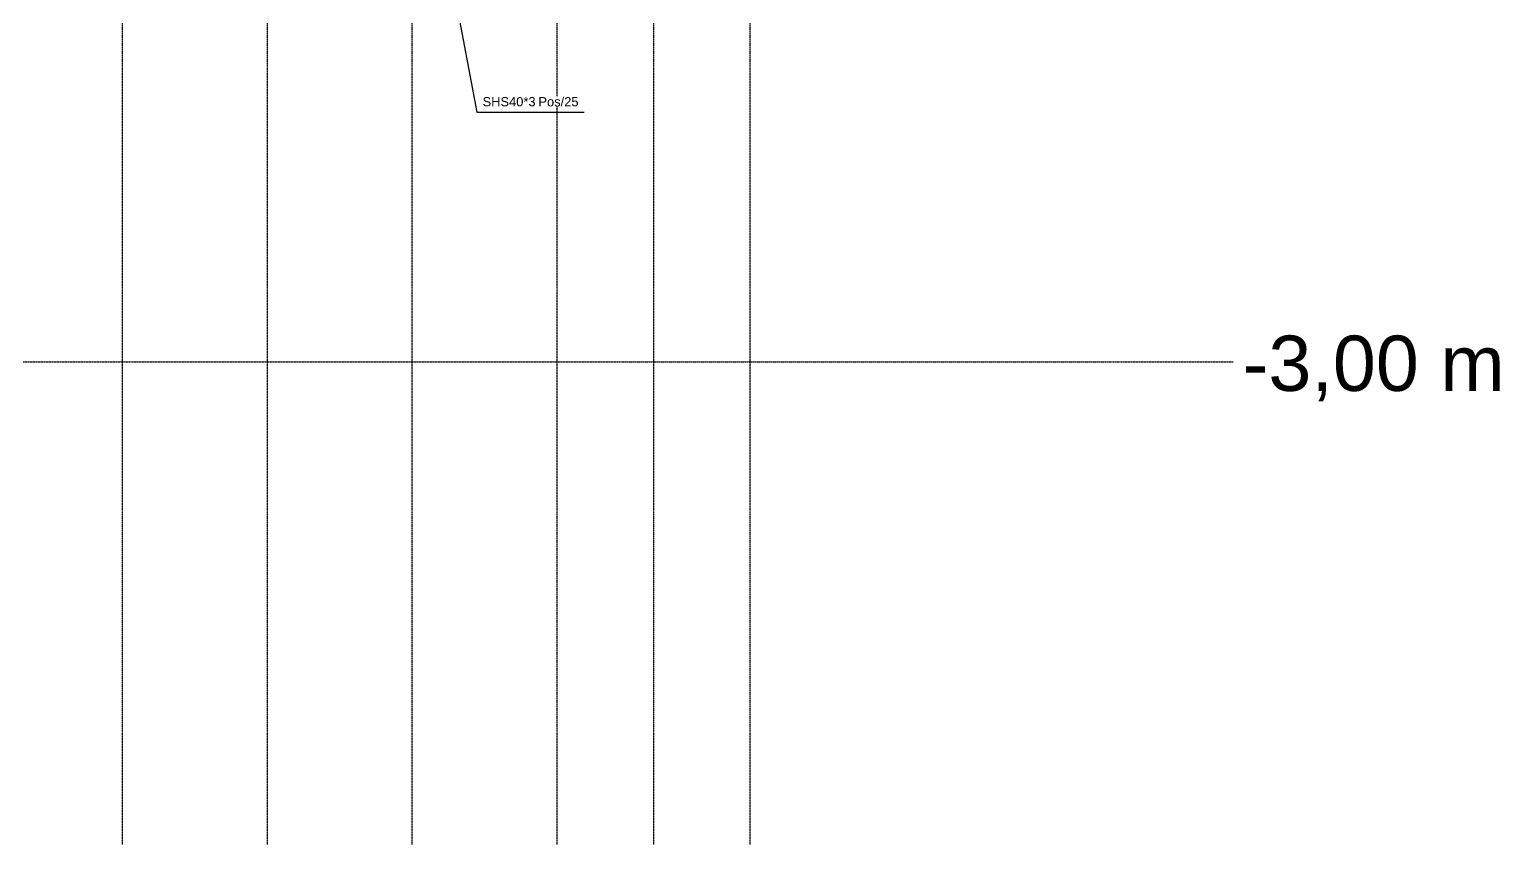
# Model space of a CAD drawing. Header units: millimetres. Extents: x -57554 to 16546, y 2142 to 98430.
# Drawn here: x -45402 to -37789, y 75375 to 79597 of the extents above; entities that cross this region are included whole.
import ezdxf

# ---------------------------------------------------------------- set-up
doc = ezdxf.new("R2010")
doc.units = ezdxf.units.MM
doc.linetypes.add('DXK_LINE_DOT3', pattern=[5.9187, 2.979, -0.9799, 0.9799, -0.9799])
doc.layers.add('S-Z2-A_TEXTUAL_ANNOTATION', color=7, linetype='Continuous')
doc.styles.add('Arial', font='ARIAL.TTF', dxfattribs={"height": 0.2})

msp = doc.modelspace()

# ---------------------------------------------------------------- linework, layer by layer
at = {"color": 1, "linetype": 'DXK_LINE_DOT3'}
for p, q in [((-44919.5, 75374.6), (-44919.5, 87874.6)), ((-44169.5, 75374.6), (-44169.5, 87874.6)), ((-43419.5, 75374.6), (-43419.5, 87874.6)), ((-42669.5, 75374.6), (-42669.5, 87874.6)), ((-42169.5, 75374.6), (-42169.5, 87874.6)), ((-41669.5, 75374.6), (-41669.5, 87874.6)), ((-52169.5, 77874.6), (-39169.5, 77874.6))]:
    msp.add_line(p, q, dxfattribs=at)

# ---------------------------------------------------------------- texts
at = {"color": 5, "linetype": 'Continuous', "style": 'Arial'}
msp.add_text('-3,00 m', height=286.52, dxfattribs=at).set_placement((-39119.5, 77724.6))

# ---------------------------------------------------------------- wipeouts: each hides what was drawn before it
msp.add_wipeout([(-42781.4, 79198.8), (-42781.4, 79248.8), (-43055.5, 79248.8), (-43055.5, 79198.8)]).dxf.layer = 'S-Z2-A_TEXTUAL_ANNOTATION'

# ---------------------------------------------------------------- next in the draw order: linework, layer by layer
at = {"layer": 'S-Z2-A_TEXTUAL_ANNOTATION'}
msp.add_line((-43407.8, 80878), (-43085.5, 79168.8), dxfattribs=at)

# ---------------------------------------------------------------- next in the draw order: wipeouts: each hides what was drawn before it
msp.add_wipeout([(-42558.9, 79198.8), (-42558.9, 79248.8), (-42766.4, 79248.8), (-42766.4, 79198.8)]).dxf.layer = 'S-Z2-A_TEXTUAL_ANNOTATION'

# ---------------------------------------------------------------- next in the draw order: linework, layer by layer
msp.add_line((-43085.5, 79168.8), (-42528.9, 79168.8), dxfattribs=at)

# ---------------------------------------------------------------- next in the draw order: texts
at = {"layer": 'S-Z2-A_TEXTUAL_ANNOTATION', "style": 'Arial'}
for s, p in [('SHS40*3', (-43055.5, 79198.8)), ('Pos/25', (-42766.4, 79198.8))]:
    msp.add_text(s, height=47.75, dxfattribs=at).set_placement(p)

doc.saveas('drawing.dxf')
